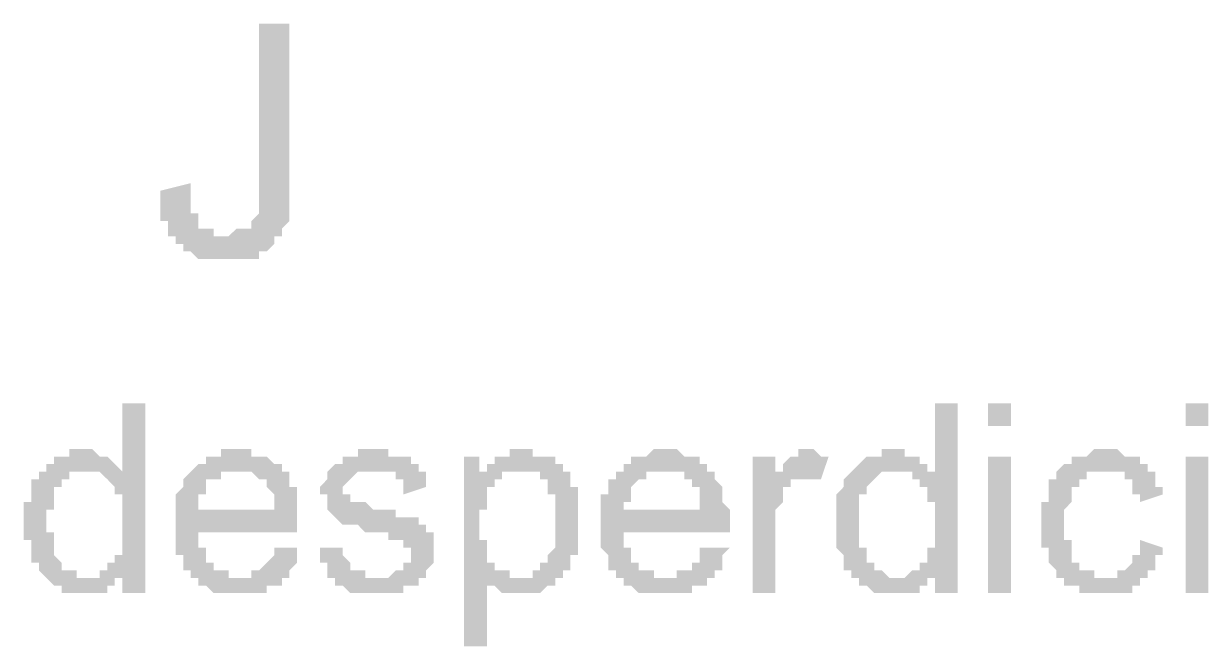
# Model space of a CAD drawing. Header units: inches. Extents: x 17 to 643, y -49 to 16.
# Drawn here: x 612.569 to 613.795, y -29.884 to -29.239 of the extents above; entities that cross this region are included whole.
import ezdxf

# ---------------------------------------------------------------- set-up
doc = ezdxf.new("R2010")
doc.units = ezdxf.units.IN
doc.header["$MEASUREMENT"] = 0
doc.layers.add('PDF_Rellenos sólidos', color=7, linetype='Continuous')

msp = doc.modelspace()

# ---------------------------------------------------------------- hatches: boundary and pattern name
at = {"layer": 'PDF_Rellenos sólidos', "transparency": 33554559}
for points in [[(612.71, -29.4123), (612.7414, -29.4044), (612.7414, -29.4123), (612.7414, -29.4201), (612.7414, -29.4201), (612.7414, -29.428), (612.7414, -29.428), (612.7414, -29.428), (612.7414, -29.4358), (612.7493, -29.4358), (612.7493, -29.4437), (612.7493, -29.4437), (612.7493, -29.4437), (612.7493, -29.4437), (612.7493, -29.4437), (612.7493, -29.4516), (612.7572, -29.4516), (612.7572, -29.4516), (612.7572, -29.4516), (612.765, -29.4516), (612.765, -29.4594), (612.7729, -29.4594), (612.7729, -29.4594), (612.7729, -29.4594), (612.7807, -29.4594), (612.7807, -29.4594), (612.7886, -29.4516), (612.7886, -29.4516), (612.7965, -29.4516), (612.7965, -29.4516), (612.7965, -29.4516), (612.8043, -29.4516), (612.8043, -29.4437), (612.8043, -29.4437), (612.8043, -29.4437), (612.8122, -29.4358), (612.8122, -29.4358), (612.8122, -29.4358), (612.8122, -29.428), (612.8122, -29.428), (612.8122, -29.428), (612.8122, -29.4201), (612.8122, -29.4201), (612.8122, -29.4123), (612.8122, -29.4123), (612.8122, -29.4044), (612.8122, -29.4044), (612.8122, -29.2393), (612.8436, -29.2393), (612.8436, -29.4044), (612.8436, -29.4044), (612.8436, -29.4123), (612.8436, -29.4123), (612.8436, -29.4201), (612.8436, -29.4201), (612.8436, -29.428), (612.8436, -29.428), (612.8436, -29.4358), (612.8436, -29.4358), (612.8436, -29.4358), (612.8436, -29.4437), (612.8436, -29.4437), (612.8358, -29.4516), (612.8358, -29.4516), (612.8358, -29.4516), (612.8358, -29.4516), (612.8358, -29.4594), (612.8358, -29.4594), (612.8279, -29.4594), (612.8279, -29.4673), (612.8279, -29.4673), (612.8279, -29.4673), (612.82, -29.4751), (612.82, -29.4751), (612.82, -29.4751), (612.8122, -29.4751), (612.8122, -29.4751), (612.8122, -29.483), (612.8043, -29.483), (612.8043, -29.483), (612.7965, -29.483), (612.7965, -29.483), (612.7965, -29.483), (612.7886, -29.483), (612.7886, -29.483), (612.7807, -29.483), (612.7807, -29.483), (612.7807, -29.483), (612.7729, -29.483), (612.7729, -29.483), (612.765, -29.483), (612.765, -29.483), (612.7572, -29.483), (612.7572, -29.483), (612.7493, -29.483), (612.7493, -29.483), (612.7493, -29.483), (612.7414, -29.4751), (612.7414, -29.4751), (612.7336, -29.4751), (612.7336, -29.4751), (612.7336, -29.4751), (612.7336, -29.4673), (612.7257, -29.4673), (612.7257, -29.4673), (612.7257, -29.4673), (612.7257, -29.4594), (612.7257, -29.4594), (612.7179, -29.4594), (612.7179, -29.4516), (612.7179, -29.4516), (612.7179, -29.4516), (612.7179, -29.4437), (612.7179, -29.4437), (612.71, -29.4437), (612.71, -29.4358), (612.71, -29.4358), (612.71, -29.428), (612.71, -29.428), (612.71, -29.4201), (612.71, -29.4201), (612.71, -29.4123), (612.71, -29.4123)], [(612.8751, -29.7817), (612.8986, -29.7817), (612.8986, -29.7817), (612.8986, -29.7895), (612.8986, -29.7895), (612.8986, -29.7895), (612.9065, -29.7974), (612.9065, -29.7974), (612.9065, -29.7974), (612.9065, -29.7974), (612.9065, -29.8053), (612.9065, -29.8053), (612.9144, -29.8053), (612.9144, -29.8053), (612.9144, -29.8053), (612.9144, -29.8053), (612.9222, -29.8053), (612.9222, -29.8131), (612.9222, -29.8131), (612.9301, -29.8131), (612.9301, -29.8131), (612.9379, -29.8131), (612.9379, -29.8131), (612.9379, -29.8131), (612.9379, -29.8131), (612.9458, -29.8131), (612.9458, -29.8131), (612.9537, -29.8053), (612.9537, -29.8053), (612.9537, -29.8053), (612.9537, -29.8053), (612.9615, -29.8053), (612.9615, -29.8053), (612.9615, -29.8053), (612.9615, -29.7974), (612.9615, -29.7974), (612.9694, -29.7974), (612.9694, -29.7895), (612.9694, -29.7895), (612.9694, -29.7895), (612.9694, -29.7817), (612.9694, -29.7817), (612.9694, -29.7817), (612.9615, -29.7817), (612.9615, -29.7738), (612.9615, -29.7738), (612.9615, -29.7738), (612.9615, -29.7738), (612.9537, -29.7738), (612.9537, -29.7738), (612.9537, -29.7738), (612.9458, -29.7738), (612.9458, -29.766), (612.9458, -29.766), (612.9379, -29.766), (612.9379, -29.766), (612.9301, -29.766), (612.9301, -29.766), (612.9222, -29.766), (612.9222, -29.766), (612.9222, -29.766), (612.9144, -29.7581), (612.9144, -29.7581), (612.9144, -29.7581), (612.9065, -29.7581), (612.9065, -29.7581), (612.9065, -29.7581), (612.9065, -29.7581), (612.8986, -29.7581), (612.8986, -29.7581), (612.8986, -29.7581), (612.8986, -29.7581), (612.8908, -29.7502), (612.8908, -29.7502), (612.8908, -29.7502), (612.8908, -29.7502), (612.8829, -29.7424), (612.8829, -29.7424), (612.8829, -29.7424), (612.8829, -29.7424), (612.8829, -29.7345), (612.8829, -29.7345), (612.8829, -29.7345), (612.8829, -29.7267), (612.8751, -29.7267), (612.8751, -29.7267), (612.8751, -29.7267), (612.8751, -29.7188), (612.8751, -29.7188), (612.8829, -29.7109), (612.8829, -29.7109), (612.8829, -29.7109), (612.8829, -29.7109), (612.8829, -29.7031), (612.8829, -29.7031), (612.8829, -29.7031), (612.8908, -29.6952), (612.8908, -29.6952), (612.8908, -29.6952), (612.8908, -29.6952), (612.8986, -29.6952), (612.8986, -29.6874), (612.8986, -29.6874), (612.8986, -29.6874), (612.9065, -29.6874), (612.9065, -29.6874), (612.9065, -29.6874), (612.9065, -29.6874), (612.9144, -29.6874), (612.9144, -29.6874), (612.9144, -29.6795), (612.9222, -29.6795), (612.9222, -29.6795), (612.9301, -29.6795), (612.9301, -29.6795), (612.9301, -29.6795), (612.9301, -29.6795), (612.9379, -29.6795), (612.9379, -29.6795), (612.9458, -29.6795), (612.9458, -29.6795), (612.9458, -29.6874), (612.9537, -29.6874), (612.9537, -29.6874), (612.9537, -29.6874), (612.9615, -29.6874), (612.9615, -29.6874), (612.9615, -29.6874), (612.9694, -29.6874), (612.9694, -29.6874), (612.9694, -29.6952), (612.9694, -29.6952), (612.9772, -29.6952), (612.9772, -29.6952), (612.9772, -29.6952), (612.9772, -29.7031), (612.9772, -29.7031), (612.9851, -29.7031), (612.9851, -29.7031), (612.9851, -29.7109), (612.9851, -29.7109), (612.9851, -29.7109), (612.9851, -29.7188), (612.9851, -29.7188), (612.9851, -29.7188), (612.9615, -29.7267), (612.9615, -29.7188), (612.9615, -29.7188), (612.9615, -29.7188), (612.9615, -29.7109), (612.9615, -29.7109), (612.9537, -29.7109), (612.9537, -29.7109), (612.9537, -29.7109), (612.9537, -29.7031), (612.9537, -29.7031), (612.9458, -29.7031), (612.9458, -29.7031), (612.9458, -29.7031), (612.9379, -29.7031), (612.9379, -29.7031), (612.9379, -29.7031), (612.9301, -29.7031), (612.9301, -29.7031), (612.9222, -29.7031), (612.9222, -29.7031), (612.9222, -29.7031), (612.9144, -29.7031), (612.9144, -29.7031), (612.9144, -29.7031), (612.9144, -29.7031), (612.9065, -29.7109), (612.9065, -29.7109), (612.9065, -29.7109), (612.9065, -29.7109), (612.9065, -29.7109), (612.8986, -29.7188), (612.8986, -29.7188), (612.8986, -29.7188), (612.8986, -29.7267), (612.9065, -29.7267), (612.9065, -29.7267), (612.9065, -29.7267), (612.9065, -29.7267), (612.9065, -29.7345), (612.9144, -29.7345), (612.9144, -29.7345), (612.9144, -29.7345), (612.9144, -29.7345), (612.9144, -29.7345), (612.9222, -29.7345), (612.9222, -29.7345), (612.9222, -29.7345), (612.9301, -29.7424), (612.9301, -29.7424), (612.9379, -29.7424), (612.9379, -29.7424), (612.9379, -29.7424), (612.9458, -29.7424), (612.9458, -29.7424), (612.9458, -29.7424), (612.9537, -29.7424), (612.9537, -29.7502), (612.9537, -29.7502), (612.9615, -29.7502), (612.9615, -29.7502), (612.9615, -29.7502), (612.9694, -29.7502), (612.9694, -29.7502), (612.9694, -29.7502), (612.9694, -29.7502), (612.9772, -29.7502), (612.9772, -29.7581), (612.9772, -29.7581), (612.9772, -29.7581), (612.9851, -29.7581), (612.9851, -29.7581), (612.9851, -29.766), (612.9851, -29.766), (612.9851, -29.766), (612.993, -29.766), (612.993, -29.7738), (612.993, -29.7738), (612.993, -29.7738), (612.993, -29.7817), (612.993, -29.7817), (612.993, -29.7817), (612.993, -29.7895), (612.993, -29.7895), (612.993, -29.7895), (612.993, -29.7974), (612.993, -29.7974), (612.993, -29.7974), (612.993, -29.7974), (612.9851, -29.8053), (612.9851, -29.8053), (612.9851, -29.8053), (612.9851, -29.8131), (612.9851, -29.8131), (612.9772, -29.8131), (612.9772, -29.8131), (612.9772, -29.821), (612.9772, -29.821), (612.9694, -29.821), (612.9694, -29.821), (612.9694, -29.821), (612.9615, -29.821), (612.9615, -29.8288), (612.9615, -29.8288), (612.9615, -29.8288), (612.9537, -29.8288), (612.9537, -29.8288), (612.9537, -29.8288), (612.9458, -29.8288), (612.9458, -29.8288), (612.9458, -29.8288), (612.9379, -29.8288), (612.9379, -29.8288), (612.9379, -29.8288), (612.9301, -29.8288), (612.9301, -29.8288), (612.9222, -29.8288), (612.9222, -29.8288), (612.9222, -29.8288), (612.9144, -29.8288), (612.9144, -29.8288), (612.9144, -29.8288), (612.9065, -29.8288), (612.9065, -29.8288), (612.9065, -29.8288), (612.8986, -29.821), (612.8986, -29.821), (612.8986, -29.821), (612.8986, -29.821), (612.8908, -29.821), (612.8908, -29.821), (612.8908, -29.821), (612.8908, -29.8131), (612.8908, -29.8131), (612.8829, -29.8131), (612.8829, -29.8131), (612.8829, -29.8053), (612.8829, -29.8053), (612.8829, -29.8053), (612.8829, -29.7974), (612.8751, -29.7974), (612.8751, -29.7974), (612.8751, -29.7895), (612.8751, -29.7895), (612.8751, -29.7895), (612.8751, -29.7817)], [(613.3231, -29.8288), (613.3231, -29.6874), (613.3467, -29.6874), (613.3467, -29.7031), (613.3467, -29.7031), (613.3545, -29.7031), (613.3545, -29.6952), (613.3545, -29.6952), (613.3545, -29.6952), (613.3545, -29.6952), (613.3624, -29.6874), (613.3624, -29.6874), (613.3624, -29.6874), (613.3624, -29.6874), (613.3624, -29.6874), (613.3703, -29.6874), (613.3703, -29.6795), (613.3703, -29.6795), (613.3781, -29.6795), (613.3781, -29.6795), (613.3781, -29.6795), (613.3781, -29.6795), (613.386, -29.6795), (613.386, -29.6795), (613.386, -29.6795), (613.3938, -29.6874), (613.3938, -29.6874), (613.3938, -29.6874), (613.4017, -29.6874), (613.4017, -29.6874), (613.4017, -29.6874), (613.3938, -29.7109), (613.3938, -29.7109), (613.386, -29.7109), (613.386, -29.7109), (613.386, -29.7109), (613.3781, -29.7109), (613.3781, -29.7109), (613.3781, -29.7031), (613.3781, -29.7109), (613.3703, -29.7109), (613.3703, -29.7109), (613.3703, -29.7109), (613.3624, -29.7109), (613.3624, -29.7109), (613.3624, -29.7109), (613.3624, -29.7188), (613.3545, -29.7188), (613.3545, -29.7188), (613.3545, -29.7188), (613.3545, -29.7267), (613.3545, -29.7267), (613.3545, -29.7267), (613.3545, -29.7345), (613.3545, -29.7345), (613.3545, -29.7345), (613.3467, -29.7424), (613.3467, -29.7424), (613.3467, -29.7424), (613.3467, -29.7502), (613.3467, -29.7502), (613.3467, -29.7502), (613.3467, -29.8288)], [(613.724, -29.7738), (613.7475, -29.7817), (613.7475, -29.7817), (613.7475, -29.7817), (613.7475, -29.7895), (613.7475, -29.7895), (613.7397, -29.7895), (613.7397, -29.7974), (613.7397, -29.7974), (613.7397, -29.7974), (613.7397, -29.8053), (613.7397, -29.8053), (613.7397, -29.8053), (613.7318, -29.8053), (613.7318, -29.8131), (613.7318, -29.8131), (613.7318, -29.8131), (613.724, -29.8131), (613.724, -29.8131), (613.724, -29.821), (613.724, -29.821), (613.724, -29.821), (613.7161, -29.821), (613.7161, -29.821), (613.7161, -29.8288), (613.7082, -29.8288), (613.7082, -29.8288), (613.7082, -29.8288), (613.7004, -29.8288), (613.7004, -29.8288), (613.7004, -29.8288), (613.6925, -29.8288), (613.6925, -29.8288), (613.6925, -29.8288), (613.6847, -29.8288), (613.6847, -29.8288), (613.6847, -29.8288), (613.6768, -29.8288), (613.6768, -29.8288), (613.6768, -29.8288), (613.6689, -29.8288), (613.6689, -29.8288), (613.6689, -29.8288), (613.6611, -29.8288), (613.6611, -29.8288), (613.6611, -29.821), (613.6532, -29.821), (613.6532, -29.821), (613.6532, -29.821), (613.6532, -29.821), (613.6454, -29.821), (613.6454, -29.8131), (613.6454, -29.8131), (613.6454, -29.8131), (613.6375, -29.8131), (613.6375, -29.8131), (613.6375, -29.8053), (613.6375, -29.8053), (613.6375, -29.8053), (613.6375, -29.8053), (613.6296, -29.7974), (613.6296, -29.7974), (613.6296, -29.7974), (613.6296, -29.7895), (613.6296, -29.7895), (613.6296, -29.7895), (613.6296, -29.7817), (613.6296, -29.7817), (613.6218, -29.7817), (613.6218, -29.7738), (613.6218, -29.7738), (613.6218, -29.7738), (613.6218, -29.766), (613.6218, -29.766), (613.6218, -29.766), (613.6218, -29.7581), (613.6218, -29.7581), (613.6218, -29.7502), (613.6218, -29.7502), (613.6218, -29.7502), (613.6218, -29.7424), (613.6218, -29.7424), (613.6218, -29.7424), (613.6218, -29.7345), (613.6218, -29.7345), (613.6296, -29.7345), (613.6296, -29.7267), (613.6296, -29.7267), (613.6296, -29.7267), (613.6296, -29.7188), (613.6296, -29.7188), (613.6296, -29.7188), (613.6296, -29.7188), (613.6296, -29.7109), (613.6296, -29.7109), (613.6375, -29.7109), (613.6375, -29.7031), (613.6375, -29.7031), (613.6375, -29.7031), (613.6375, -29.7031), (613.6454, -29.6952), (613.6454, -29.6952), (613.6454, -29.6952), (613.6454, -29.6952), (613.6532, -29.6952), (613.6532, -29.6874), (613.6532, -29.6874), (613.6532, -29.6874), (613.6611, -29.6874), (613.6611, -29.6874), (613.6611, -29.6874), (613.6689, -29.6874), (613.6689, -29.6874), (613.6689, -29.6874), (613.6768, -29.6795), (613.6768, -29.6795), (613.6768, -29.6795), (613.6847, -29.6795), (613.6847, -29.6795), (613.6847, -29.6795), (613.6925, -29.6795), (613.6925, -29.6795), (613.7004, -29.6795), (613.7004, -29.6795), (613.7004, -29.6795), (613.7082, -29.6874), (613.7082, -29.6874), (613.7082, -29.6874), (613.7161, -29.6874), (613.7161, -29.6874), (613.7161, -29.6874), (613.7161, -29.6874), (613.724, -29.6874), (613.724, -29.6952), (613.724, -29.6952), (613.724, -29.6952), (613.7318, -29.6952), (613.7318, -29.6952), (613.7318, -29.7031), (613.7318, -29.7031), (613.7397, -29.7031), (613.7397, -29.7109), (613.7397, -29.7109), (613.7397, -29.7109), (613.7397, -29.7109), (613.7397, -29.7188), (613.7397, -29.7188), (613.7475, -29.7188), (613.7475, -29.7267), (613.7475, -29.7267), (613.724, -29.7345), (613.724, -29.7267), (613.7161, -29.7267), (613.7161, -29.7188), (613.7161, -29.7188), (613.7161, -29.7188), (613.7161, -29.7188), (613.7161, -29.7109), (613.7082, -29.7109), (613.7082, -29.7109), (613.7082, -29.7109), (613.7082, -29.7109), (613.7082, -29.7031), (613.7004, -29.7031), (613.7004, -29.7031), (613.7004, -29.7031), (613.6925, -29.7031), (613.6925, -29.7031), (613.6925, -29.7031), (613.6925, -29.7031), (613.6847, -29.7031), (613.6847, -29.7031), (613.6768, -29.7031), (613.6768, -29.7031), (613.6768, -29.7031), (613.6768, -29.7031), (613.6689, -29.7031), (613.6689, -29.7109), (613.6689, -29.7109), (613.6611, -29.7109), (613.6611, -29.7109), (613.6611, -29.7109), (613.6611, -29.7109), (613.6611, -29.7188), (613.6532, -29.7188), (613.6532, -29.7188), (613.6532, -29.7188), (613.6532, -29.7267), (613.6532, -29.7267), (613.6532, -29.7267), (613.6532, -29.7345), (613.6532, -29.7345), (613.6532, -29.7345), (613.6454, -29.7424), (613.6454, -29.7424), (613.6454, -29.7424), (613.6454, -29.7502), (613.6454, -29.7502), (613.6454, -29.7581), (613.6454, -29.7581), (613.6454, -29.7581), (613.6454, -29.766), (613.6454, -29.766), (613.6454, -29.766), (613.6454, -29.7738), (613.6532, -29.7738), (613.6532, -29.7817), (613.6532, -29.7817), (613.6532, -29.7817), (613.6532, -29.7817), (613.6532, -29.7895), (613.6532, -29.7895), (613.6532, -29.7895), (613.6532, -29.7974), (613.6611, -29.7974), (613.6611, -29.7974), (613.6611, -29.7974), (613.6611, -29.7974), (613.6611, -29.8053), (613.6611, -29.8053), (613.6689, -29.8053), (613.6689, -29.8053), (613.6689, -29.8053), (613.6768, -29.8053), (613.6768, -29.8131), (613.6768, -29.8131), (613.6847, -29.8131), (613.6847, -29.8131), (613.6847, -29.8131), (613.6847, -29.8131), (613.6925, -29.8131), (613.6925, -29.8131), (613.6925, -29.8131), (613.7004, -29.8131), (613.7004, -29.8053), (613.7004, -29.8053), (613.7082, -29.8053), (613.7082, -29.8053), (613.7082, -29.8053), (613.7082, -29.8053), (613.7161, -29.7974), (613.7161, -29.7974), (613.7161, -29.7974), (613.7161, -29.7974), (613.7161, -29.7895), (613.7161, -29.7895), (613.724, -29.7895), (613.724, -29.7817), (613.724, -29.7817), (613.724, -29.7817), (613.724, -29.7738), (613.724, -29.7738)]]:
    msp.add_hatch(color=256, dxfattribs=at).paths.add_polyline_path(points)
h = msp.add_hatch(color=256, dxfattribs=at)
h.paths.add_polyline_path([(612.6707, -29.8288), (612.6707, -29.8131), (612.6707, -29.8131), (612.6707, -29.8131), (612.6628, -29.8131), (612.6628, -29.821), (612.6628, -29.821), (612.6628, -29.821), (612.6628, -29.821), (612.655, -29.821), (612.655, -29.8288), (612.655, -29.8288), (612.6471, -29.8288), (612.6471, -29.8288), (612.6471, -29.8288), (612.6393, -29.8288), (612.6393, -29.8288), (612.6393, -29.8288), (612.6314, -29.8288), (612.6314, -29.8288), (612.6314, -29.8288), (612.6235, -29.8288), (612.6235, -29.8288), (612.6235, -29.8288), (612.6157, -29.8288), (612.6157, -29.8288), (612.6157, -29.8288), (612.6078, -29.8288), (612.6078, -29.8288), (612.6078, -29.821), (612.6, -29.821), (612.6, -29.821), (612.6, -29.821), (612.6, -29.821), (612.6, -29.821), (612.5921, -29.8131), (612.5921, -29.8131), (612.5921, -29.8131), (612.5921, -29.8131), (612.5842, -29.8053), (612.5842, -29.8053), (612.5842, -29.8053), (612.5842, -29.8053), (612.5842, -29.7974), (612.5764, -29.7974), (612.5764, -29.7974), (612.5764, -29.7895), (612.5764, -29.7895), (612.5764, -29.7895), (612.5764, -29.7817), (612.5764, -29.7817), (612.5764, -29.7817), (612.5764, -29.7738), (612.5685, -29.7738), (612.5685, -29.7738), (612.5685, -29.766), (612.5685, -29.766), (612.5685, -29.766), (612.5685, -29.7581), (612.5685, -29.7581), (612.5685, -29.7581), (612.5685, -29.7502), (612.5685, -29.7502), (612.5685, -29.7502), (612.5685, -29.7424), (612.5685, -29.7424), (612.5685, -29.7424), (612.5685, -29.7345), (612.5764, -29.7345), (612.5764, -29.7345), (612.5764, -29.7267), (612.5764, -29.7267), (612.5764, -29.7267), (612.5764, -29.7188), (612.5764, -29.7188), (612.5764, -29.7188), (612.5764, -29.7188), (612.5764, -29.7109), (612.5842, -29.7109), (612.5842, -29.7109), (612.5842, -29.7031), (612.5842, -29.7031), (612.5842, -29.7031), (612.5921, -29.7031), (612.5921, -29.6952), (612.5921, -29.6952), (612.5921, -29.6952), (612.6, -29.6952), (612.6, -29.6952), (612.6, -29.6874), (612.6, -29.6874), (612.6078, -29.6874), (612.6078, -29.6874), (612.6078, -29.6874), (612.6157, -29.6874), (612.6157, -29.6874), (612.6157, -29.6795), (612.6235, -29.6795), (612.6235, -29.6795), (612.6235, -29.6795), (612.6314, -29.6795), (612.6314, -29.6795), (612.6314, -29.6795), (612.6393, -29.6795), (612.6393, -29.6795), (612.6393, -29.6795), (612.6471, -29.6874), (612.6471, -29.6874), (612.6471, -29.6874), (612.655, -29.6874), (612.655, -29.6874), (612.655, -29.6874), (612.655, -29.6874), (612.6628, -29.6952), (612.6628, -29.6952), (612.6628, -29.6952), (612.6628, -29.6952), (612.6707, -29.7031), (612.6707, -29.7031), (612.6707, -29.6323), (612.6943, -29.6323), (612.6943, -29.8288)], flags=0)
h.paths.add_polyline_path([(612.5921, -29.7581), (612.5921, -29.7581), (612.5921, -29.766), (612.5921, -29.766), (612.6, -29.766), (612.6, -29.7738), (612.6, -29.7738), (612.6, -29.7738), (612.6, -29.7817), (612.6, -29.7817), (612.6, -29.7817), (612.6, -29.7895), (612.6, -29.7895), (612.6, -29.7895), (612.6078, -29.7974), (612.6078, -29.7974), (612.6078, -29.7974), (612.6078, -29.7974), (612.6078, -29.7974), (612.6078, -29.8053), (612.6157, -29.8053), (612.6157, -29.8053), (612.6157, -29.8053), (612.6235, -29.8053), (612.6235, -29.8053), (612.6235, -29.8131), (612.6235, -29.8131), (612.6314, -29.8131), (612.6314, -29.8131), (612.6314, -29.8131), (612.6393, -29.8131), (612.6393, -29.8131), (612.6393, -29.8131), (612.6471, -29.8131), (612.6471, -29.8053), (612.6471, -29.8053), (612.655, -29.8053), (612.655, -29.8053), (612.655, -29.8053), (612.655, -29.7974), (612.6628, -29.7974), (612.6628, -29.7974), (612.6628, -29.7974), (612.6628, -29.7974), (612.6628, -29.7895), (612.6628, -29.7895), (612.6707, -29.7895), (612.6707, -29.7895), (612.6707, -29.7817), (612.6707, -29.7817), (612.6707, -29.7817), (612.6707, -29.7738), (612.6707, -29.7738), (612.6707, -29.766), (612.6707, -29.766), (612.6707, -29.766), (612.6707, -29.7581), (612.6707, -29.7581), (612.6707, -29.7581), (612.6707, -29.7502), (612.6707, -29.7502), (612.6707, -29.7424), (612.6707, -29.7424), (612.6707, -29.7424), (612.6707, -29.7345), (612.6707, -29.7345), (612.6707, -29.7345), (612.6707, -29.7267), (612.6707, -29.7267), (612.6628, -29.7267), (612.6628, -29.7188), (612.6628, -29.7188), (612.6628, -29.7188), (612.6628, -29.7188), (612.6628, -29.7188), (612.655, -29.7109), (612.655, -29.7109), (612.655, -29.7109), (612.655, -29.7109), (612.6471, -29.7031), (612.6471, -29.7031), (612.6471, -29.7031), (612.6471, -29.7031), (612.6393, -29.7031), (612.6393, -29.7031), (612.6393, -29.7031), (612.6314, -29.7031), (612.6314, -29.7031), (612.6314, -29.7031), (612.6235, -29.7031), (612.6235, -29.7031), (612.6235, -29.7031), (612.6157, -29.7031), (612.6157, -29.7031), (612.6157, -29.7109), (612.6078, -29.7109), (612.6078, -29.7109), (612.6078, -29.7109), (612.6078, -29.7188), (612.6078, -29.7188), (612.6, -29.7188), (612.6, -29.7188), (612.6, -29.7188), (612.6, -29.7267), (612.6, -29.7267), (612.6, -29.7267), (612.6, -29.7345), (612.6, -29.7345), (612.6, -29.7345), (612.6, -29.7424), (612.6, -29.7424), (612.5921, -29.7424), (612.5921, -29.7502), (612.5921, -29.7502), (612.5921, -29.7581), (612.5921, -29.7581)], flags=0)
h = msp.add_hatch(color=256, dxfattribs=at)
h.paths.add_polyline_path([(613.5117, -29.8288), (613.5117, -29.8131), (613.5117, -29.8131), (613.5039, -29.8131), (613.5039, -29.8131), (613.5039, -29.821), (613.5039, -29.821), (613.496, -29.821), (613.496, -29.821), (613.496, -29.821), (613.496, -29.8288), (613.4882, -29.8288), (613.4882, -29.8288), (613.4882, -29.8288), (613.4803, -29.8288), (613.4803, -29.8288), (613.4803, -29.8288), (613.4724, -29.8288), (613.4724, -29.8288), (613.4724, -29.8288), (613.4646, -29.8288), (613.4646, -29.8288), (613.4646, -29.8288), (613.4567, -29.8288), (613.4567, -29.8288), (613.4567, -29.8288), (613.4489, -29.8288), (613.4489, -29.8288), (613.4489, -29.8288), (613.441, -29.821), (613.441, -29.821), (613.441, -29.821), (613.441, -29.821), (613.4331, -29.821), (613.4331, -29.821), (613.4331, -29.8131), (613.4331, -29.8131), (613.4253, -29.8131), (613.4253, -29.8131), (613.4253, -29.8053), (613.4253, -29.8053), (613.4253, -29.8053), (613.4174, -29.8053), (613.4174, -29.7974), (613.4174, -29.7974), (613.4174, -29.7974), (613.4174, -29.7895), (613.4174, -29.7895), (613.4174, -29.7895), (613.4096, -29.7817), (613.4096, -29.7817), (613.4096, -29.7817), (613.4096, -29.7738), (613.4096, -29.7738), (613.4096, -29.7738), (613.4096, -29.766), (613.4096, -29.766), (613.4096, -29.766), (613.4096, -29.7581), (613.4096, -29.7581), (613.4096, -29.7581), (613.4096, -29.7502), (613.4096, -29.7502), (613.4096, -29.7502), (613.4096, -29.7424), (613.4096, -29.7424), (613.4096, -29.7424), (613.4096, -29.7345), (613.4096, -29.7345), (613.4096, -29.7345), (613.4096, -29.7267), (613.4096, -29.7267), (613.4096, -29.7267), (613.4174, -29.7188), (613.4174, -29.7188), (613.4174, -29.7188), (613.4174, -29.7188), (613.4174, -29.7109), (613.4174, -29.7109), (613.4174, -29.7109), (613.4253, -29.7031), (613.4253, -29.7031), (613.4253, -29.7031), (613.4253, -29.7031), (613.4331, -29.6952), (613.4331, -29.6952), (613.4331, -29.6952), (613.4331, -29.6952), (613.4331, -29.6952), (613.441, -29.6874), (613.441, -29.6874), (613.441, -29.6874), (613.4489, -29.6874), (613.4489, -29.6874), (613.4489, -29.6874), (613.4567, -29.6874), (613.4567, -29.6795), (613.4567, -29.6795), (613.4646, -29.6795), (613.4646, -29.6795), (613.4646, -29.6795), (613.4724, -29.6795), (613.4724, -29.6795), (613.4724, -29.6795), (613.4803, -29.6795), (613.4803, -29.6795), (613.4803, -29.6874), (613.4882, -29.6874), (613.4882, -29.6874), (613.4882, -29.6874), (613.4882, -29.6874), (613.496, -29.6874), (613.496, -29.6874), (613.496, -29.6952), (613.5039, -29.6952), (613.5039, -29.6952), (613.5039, -29.6952), (613.5039, -29.7031), (613.5117, -29.7031), (613.5117, -29.6323), (613.5353, -29.6323), (613.5353, -29.8288)], flags=0)
h.paths.add_polyline_path([(613.4331, -29.7581), (613.4331, -29.7581), (613.4331, -29.766), (613.4331, -29.766), (613.4331, -29.766), (613.4331, -29.7738), (613.4331, -29.7738), (613.4331, -29.7738), (613.4331, -29.7817), (613.4331, -29.7817), (613.441, -29.7817), (613.441, -29.7895), (613.441, -29.7895), (613.441, -29.7895), (613.441, -29.7974), (613.441, -29.7974), (613.441, -29.7974), (613.441, -29.7974), (613.4489, -29.7974), (613.4489, -29.8053), (613.4489, -29.8053), (613.4567, -29.8053), (613.4567, -29.8053), (613.4567, -29.8053), (613.4567, -29.8053), (613.4646, -29.8131), (613.4646, -29.8131), (613.4646, -29.8131), (613.4724, -29.8131), (613.4724, -29.8131), (613.4724, -29.8131), (613.4803, -29.8131), (613.4803, -29.8131), (613.4803, -29.8131), (613.4882, -29.8053), (613.4882, -29.8053), (613.4882, -29.8053), (613.4882, -29.8053), (613.496, -29.8053), (613.496, -29.7974), (613.496, -29.7974), (613.496, -29.7974), (613.5039, -29.7974), (613.5039, -29.7974), (613.5039, -29.7895), (613.5039, -29.7895), (613.5039, -29.7895), (613.5039, -29.7895), (613.5039, -29.7817), (613.5039, -29.7817), (613.5117, -29.7817), (613.5117, -29.7738), (613.5117, -29.7738), (613.5117, -29.766), (613.5117, -29.766), (613.5117, -29.766), (613.5117, -29.7581), (613.5117, -29.7581), (613.5117, -29.7581), (613.5117, -29.7502), (613.5117, -29.7502), (613.5117, -29.7424), (613.5117, -29.7424), (613.5117, -29.7424), (613.5117, -29.7345), (613.5039, -29.7345), (613.5039, -29.7345), (613.5039, -29.7267), (613.5039, -29.7267), (613.5039, -29.7267), (613.5039, -29.7188), (613.5039, -29.7188), (613.5039, -29.7188), (613.496, -29.7188), (613.496, -29.7188), (613.496, -29.7109), (613.496, -29.7109), (613.496, -29.7109), (613.4882, -29.7109), (613.4882, -29.7031), (613.4882, -29.7031), (613.4803, -29.7031), (613.4803, -29.7031), (613.4803, -29.7031), (613.4724, -29.7031), (613.4724, -29.7031), (613.4724, -29.7031), (613.4646, -29.7031), (613.4646, -29.7031), (613.4646, -29.7031), (613.4567, -29.7031), (613.4567, -29.7031), (613.4567, -29.7031), (613.4567, -29.7031), (613.4489, -29.7109), (613.4489, -29.7109), (613.4489, -29.7109), (613.4489, -29.7109), (613.441, -29.7188), (613.441, -29.7188), (613.441, -29.7188), (613.441, -29.7188), (613.441, -29.7188), (613.441, -29.7267), (613.441, -29.7267), (613.4331, -29.7267), (613.4331, -29.7345), (613.4331, -29.7345), (613.4331, -29.7345), (613.4331, -29.7424), (613.4331, -29.7424), (613.4331, -29.7424), (613.4331, -29.7502), (613.4331, -29.7502), (613.4331, -29.7581), (613.4331, -29.7581)], flags=0)
h = msp.add_hatch(color=256, dxfattribs=at)
h.paths.add_polyline_path([(612.8279, -29.7817), (612.8515, -29.7817), (612.8515, -29.7895), (612.8515, -29.7895), (612.8515, -29.7895), (612.8515, -29.7974), (612.8515, -29.7974), (612.8515, -29.7974), (612.8436, -29.8053), (612.8436, -29.8053), (612.8436, -29.8053), (612.8436, -29.8131), (612.8436, -29.8131), (612.8358, -29.8131), (612.8358, -29.8131), (612.8358, -29.8131), (612.8358, -29.821), (612.8358, -29.821), (612.8279, -29.821), (612.8279, -29.821), (612.8279, -29.821), (612.82, -29.821), (612.82, -29.821), (612.82, -29.8288), (612.82, -29.8288), (612.8122, -29.8288), (612.8122, -29.8288), (612.8122, -29.8288), (612.8043, -29.8288), (612.8043, -29.8288), (612.7965, -29.8288), (612.7965, -29.8288), (612.7965, -29.8288), (612.7886, -29.8288), (612.7886, -29.8288), (612.7886, -29.8288), (612.7807, -29.8288), (612.7807, -29.8288), (612.7807, -29.8288), (612.7729, -29.8288), (612.7729, -29.8288), (612.7729, -29.8288), (612.765, -29.8288), (612.765, -29.8288), (612.765, -29.8288), (612.7572, -29.821), (612.7572, -29.821), (612.7572, -29.821), (612.7493, -29.821), (612.7493, -29.821), (612.7493, -29.821), (612.7493, -29.8131), (612.7414, -29.8131), (612.7414, -29.8131), (612.7414, -29.8131), (612.7414, -29.8131), (612.7414, -29.8053), (612.7336, -29.8053), (612.7336, -29.8053), (612.7336, -29.8053), (612.7336, -29.7974), (612.7336, -29.7974), (612.7336, -29.7974), (612.7336, -29.7895), (612.7257, -29.7895), (612.7257, -29.7895), (612.7257, -29.7817), (612.7257, -29.7817), (612.7257, -29.7817), (612.7257, -29.7738), (612.7257, -29.7738), (612.7257, -29.7738), (612.7257, -29.766), (612.7257, -29.766), (612.7257, -29.766), (612.7257, -29.7581), (612.7257, -29.7581), (612.7257, -29.7581), (612.7257, -29.7502), (612.7257, -29.7502), (612.7257, -29.7424), (612.7257, -29.7424), (612.7257, -29.7424), (612.7257, -29.7345), (612.7257, -29.7345), (612.7257, -29.7345), (612.7257, -29.7267), (612.7257, -29.7267), (612.7257, -29.7267), (612.7336, -29.7188), (612.7336, -29.7188), (612.7336, -29.7188), (612.7336, -29.7109), (612.7336, -29.7109), (612.7336, -29.7109), (612.7336, -29.7109), (612.7414, -29.7031), (612.7414, -29.7031), (612.7414, -29.7031), (612.7414, -29.7031), (612.7414, -29.7031), (612.7493, -29.6952), (612.7493, -29.6952), (612.7493, -29.6952), (612.7493, -29.6952), (612.7572, -29.6952), (612.7572, -29.6874), (612.7572, -29.6874), (612.765, -29.6874), (612.765, -29.6874), (612.765, -29.6874), (612.765, -29.6874), (612.7729, -29.6874), (612.7729, -29.6874), (612.7729, -29.6795), (612.7807, -29.6795), (612.7807, -29.6795), (612.7807, -29.6795), (612.7886, -29.6795), (612.7886, -29.6795), (612.7965, -29.6795), (612.7965, -29.6795), (612.7965, -29.6795), (612.8043, -29.6795), (612.8043, -29.6795), (612.8043, -29.6874), (612.8122, -29.6874), (612.8122, -29.6874), (612.8122, -29.6874), (612.82, -29.6874), (612.82, -29.6874), (612.82, -29.6874), (612.82, -29.6874), (612.8279, -29.6952), (612.8279, -29.6952), (612.8279, -29.6952), (612.8358, -29.6952), (612.8358, -29.6952), (612.8358, -29.7031), (612.8358, -29.7031), (612.8358, -29.7031), (612.8436, -29.7031), (612.8436, -29.7109), (612.8436, -29.7109), (612.8436, -29.7109), (612.8436, -29.7109), (612.8436, -29.7188), (612.8436, -29.7188), (612.8515, -29.7188), (612.8515, -29.7188), (612.8515, -29.7267), (612.8515, -29.7267), (612.8515, -29.7267), (612.8515, -29.7345), (612.8515, -29.7345), (612.8515, -29.7345), (612.8515, -29.7424), (612.8515, -29.7424), (612.8515, -29.7502), (612.8515, -29.7502), (612.8515, -29.7502), (612.8515, -29.7581), (612.8515, -29.7581), (612.8515, -29.7581), (612.8515, -29.766), (612.7493, -29.766), (612.7493, -29.766), (612.7493, -29.766), (612.7493, -29.7738), (612.7493, -29.7738), (612.7493, -29.7738), (612.7493, -29.7817), (612.7493, -29.7817), (612.7572, -29.7817), (612.7572, -29.7895), (612.7572, -29.7895), (612.7572, -29.7895), (612.7572, -29.7974), (612.7572, -29.7974), (612.765, -29.7974), (612.765, -29.7974), (612.765, -29.7974), (612.765, -29.8053), (612.765, -29.8053), (612.7729, -29.8053), (612.7729, -29.8053), (612.7729, -29.8053), (612.7807, -29.8053), (612.7807, -29.8131), (612.7807, -29.8131), (612.7886, -29.8131), (612.7886, -29.8131), (612.7886, -29.8131), (612.7886, -29.8131), (612.7965, -29.8131), (612.7965, -29.8131), (612.7965, -29.8131), (612.8043, -29.8131), (612.8043, -29.8053), (612.8043, -29.8053), (612.8122, -29.8053), (612.8122, -29.8053), (612.8122, -29.8053), (612.8122, -29.8053), (612.82, -29.7974), (612.82, -29.7974), (612.82, -29.7974), (612.82, -29.7974), (612.8279, -29.7895), (612.8279, -29.7895), (612.8279, -29.7895), (612.8279, -29.7817), (612.8279, -29.7817)], flags=0)
h.paths.add_polyline_path([(612.7493, -29.7424), (612.8279, -29.7424), (612.8279, -29.7424), (612.8279, -29.7345), (612.8279, -29.7345), (612.8279, -29.7267), (612.8279, -29.7267), (612.8279, -29.7267), (612.8279, -29.7267), (612.82, -29.7188), (612.82, -29.7188), (612.82, -29.7188), (612.82, -29.7188), (612.82, -29.7109), (612.82, -29.7109), (612.8122, -29.7109), (612.8122, -29.7109), (612.8122, -29.7109), (612.8043, -29.7031), (612.8043, -29.7031), (612.8043, -29.7031), (612.8043, -29.7031), (612.7965, -29.7031), (612.7965, -29.7031), (612.7965, -29.7031), (612.7886, -29.7031), (612.7886, -29.7031), (612.7886, -29.7031), (612.7807, -29.7031), (612.7807, -29.7031), (612.7807, -29.7031), (612.7729, -29.7031), (612.7729, -29.7031), (612.7729, -29.7109), (612.765, -29.7109), (612.765, -29.7109), (612.765, -29.7109), (612.765, -29.7109), (612.7572, -29.7109), (612.7572, -29.7188), (612.7572, -29.7188), (612.7572, -29.7188), (612.7572, -29.7267), (612.7572, -29.7267), (612.7493, -29.7267), (612.7493, -29.7345), (612.7493, -29.7345), (612.7493, -29.7345), (612.7493, -29.7424), (612.7493, -29.7424), (612.7493, -29.7424)], flags=0)
h = msp.add_hatch(color=256, dxfattribs=at)
h.paths.add_polyline_path([(613.0244, -29.8839), (613.0244, -29.6874), (613.0401, -29.6874), (613.0401, -29.7031), (613.048, -29.7031), (613.048, -29.6952), (613.048, -29.6952), (613.048, -29.6952), (613.0559, -29.6952), (613.0559, -29.6952), (613.0559, -29.6874), (613.0559, -29.6874), (613.0637, -29.6874), (613.0637, -29.6874), (613.0637, -29.6874), (613.0716, -29.6874), (613.0716, -29.6874), (613.0716, -29.6795), (613.0794, -29.6795), (613.0794, -29.6795), (613.0794, -29.6795), (613.0873, -29.6795), (613.0873, -29.6795), (613.0873, -29.6795), (613.0952, -29.6795), (613.0952, -29.6795), (613.0952, -29.6874), (613.103, -29.6874), (613.103, -29.6874), (613.103, -29.6874), (613.1109, -29.6874), (613.1109, -29.6874), (613.1109, -29.6874), (613.1187, -29.6874), (613.1187, -29.6952), (613.1187, -29.6952), (613.1187, -29.6952), (613.1266, -29.6952), (613.1266, -29.6952), (613.1266, -29.7031), (613.1266, -29.7031), (613.1266, -29.7031), (613.1345, -29.7031), (613.1345, -29.7109), (613.1345, -29.7109), (613.1345, -29.7109), (613.1345, -29.7188), (613.1345, -29.7188), (613.1423, -29.7188), (613.1423, -29.7267), (613.1423, -29.7267), (613.1423, -29.7267), (613.1423, -29.7267), (613.1423, -29.7345), (613.1423, -29.7345), (613.1423, -29.7345), (613.1423, -29.7424), (613.1423, -29.7424), (613.1423, -29.7502), (613.1423, -29.7502), (613.1423, -29.7502), (613.1423, -29.7581), (613.1423, -29.7581), (613.1423, -29.7581), (613.1423, -29.7581), (613.1423, -29.766), (613.1423, -29.766), (613.1423, -29.766), (613.1423, -29.7738), (613.1423, -29.7738), (613.1423, -29.7738), (613.1423, -29.7817), (613.1423, -29.7817), (613.1423, -29.7817), (613.1423, -29.7895), (613.1423, -29.7895), (613.1345, -29.7895), (613.1345, -29.7974), (613.1345, -29.7974), (613.1345, -29.7974), (613.1345, -29.8053), (613.1345, -29.8053), (613.1266, -29.8053), (613.1266, -29.8053), (613.1266, -29.8131), (613.1266, -29.8131), (613.1266, -29.8131), (613.1187, -29.8131), (613.1187, -29.821), (613.1187, -29.821), (613.1109, -29.821), (613.1109, -29.821), (613.1109, -29.821), (613.1109, -29.821), (613.103, -29.8288), (613.103, -29.8288), (613.103, -29.8288), (613.0952, -29.8288), (613.0952, -29.8288), (613.0952, -29.8288), (613.0873, -29.8288), (613.0873, -29.8288), (613.0873, -29.8288), (613.0794, -29.8288), (613.0794, -29.8288), (613.0794, -29.8288), (613.0794, -29.8288), (613.0716, -29.8288), (613.0716, -29.8288), (613.0716, -29.8288), (613.0637, -29.8288), (613.0637, -29.8288), (613.0637, -29.8288), (613.0637, -29.8288), (613.0559, -29.821), (613.0559, -29.821), (613.0559, -29.821), (613.048, -29.821), (613.048, -29.821), (613.048, -29.8131), (613.048, -29.8131), (613.048, -29.8131), (613.048, -29.8839)], flags=0)
h.paths.add_polyline_path([(613.0401, -29.7581), (613.0401, -29.7581), (613.0401, -29.766), (613.0401, -29.766), (613.0401, -29.7738), (613.048, -29.7738), (613.048, -29.7738), (613.048, -29.7817), (613.048, -29.7817), (613.048, -29.7817), (613.048, -29.7895), (613.048, -29.7895), (613.048, -29.7895), (613.048, -29.7895), (613.048, -29.7974), (613.0559, -29.7974), (613.0559, -29.7974), (613.0559, -29.7974), (613.0559, -29.8053), (613.0637, -29.8053), (613.0637, -29.8053), (613.0637, -29.8053), (613.0637, -29.8053), (613.0716, -29.8053), (613.0716, -29.8131), (613.0716, -29.8131), (613.0794, -29.8131), (613.0794, -29.8131), (613.0794, -29.8131), (613.0873, -29.8131), (613.0873, -29.8131), (613.0873, -29.8131), (613.0952, -29.8131), (613.0952, -29.8053), (613.0952, -29.8053), (613.0952, -29.8053), (613.103, -29.8053), (613.103, -29.8053), (613.103, -29.7974), (613.103, -29.7974), (613.1109, -29.7974), (613.1109, -29.7974), (613.1109, -29.7974), (613.1109, -29.7895), (613.1109, -29.7895), (613.1109, -29.7895), (613.1187, -29.7817), (613.1187, -29.7817), (613.1187, -29.7817), (613.1187, -29.7817), (613.1187, -29.7738), (613.1187, -29.7738), (613.1187, -29.766), (613.1187, -29.766), (613.1187, -29.766), (613.1187, -29.7581), (613.1187, -29.7581), (613.1187, -29.7581), (613.1187, -29.7502), (613.1187, -29.7502), (613.1187, -29.7424), (613.1187, -29.7424), (613.1187, -29.7424), (613.1187, -29.7345), (613.1187, -29.7345), (613.1187, -29.7345), (613.1187, -29.7267), (613.1187, -29.7267), (613.1109, -29.7267), (613.1109, -29.7188), (613.1109, -29.7188), (613.1109, -29.7188), (613.1109, -29.7188), (613.1109, -29.7109), (613.103, -29.7109), (613.103, -29.7109), (613.103, -29.7109), (613.103, -29.7031), (613.0952, -29.7031), (613.0952, -29.7031), (613.0952, -29.7031), (613.0952, -29.7031), (613.0873, -29.7031), (613.0873, -29.7031), (613.0873, -29.7031), (613.0794, -29.7031), (613.0794, -29.7031), (613.0794, -29.7031), (613.0716, -29.7031), (613.0716, -29.7031), (613.0716, -29.7031), (613.0637, -29.7031), (613.0637, -29.7031), (613.0637, -29.7109), (613.0637, -29.7109), (613.0559, -29.7109), (613.0559, -29.7109), (613.0559, -29.7188), (613.0559, -29.7188), (613.0559, -29.7188), (613.048, -29.7188), (613.048, -29.7267), (613.048, -29.7267), (613.048, -29.7267), (613.048, -29.7267), (613.048, -29.7345), (613.048, -29.7345), (613.048, -29.7345), (613.048, -29.7424), (613.0401, -29.7424), (613.0401, -29.7424), (613.0401, -29.7502), (613.0401, -29.7502), (613.0401, -29.7581), (613.0401, -29.7581)], flags=0)
h = msp.add_hatch(color=256, dxfattribs=at)
h.paths.add_polyline_path([(613.2681, -29.7817), (613.2995, -29.7817), (613.2917, -29.7895), (613.2917, -29.7895), (613.2917, -29.7895), (613.2917, -29.7974), (613.2917, -29.7974), (613.2917, -29.7974), (613.2917, -29.8053), (613.2838, -29.8053), (613.2838, -29.8053), (613.2838, -29.8131), (613.2838, -29.8131), (613.2838, -29.8131), (613.2759, -29.8131), (613.2759, -29.8131), (613.2759, -29.821), (613.2759, -29.821), (613.2681, -29.821), (613.2681, -29.821), (613.2681, -29.821), (613.2681, -29.821), (613.2602, -29.821), (613.2602, -29.8288), (613.2602, -29.8288), (613.2524, -29.8288), (613.2524, -29.8288), (613.2524, -29.8288), (613.2445, -29.8288), (613.2445, -29.8288), (613.2445, -29.8288), (613.2366, -29.8288), (613.2366, -29.8288), (613.2366, -29.8288), (613.2288, -29.8288), (613.2288, -29.8288), (613.2209, -29.8288), (613.2209, -29.8288), (613.2209, -29.8288), (613.2131, -29.8288), (613.2131, -29.8288), (613.2131, -29.8288), (613.2052, -29.8288), (613.2052, -29.8288), (613.2052, -29.8288), (613.1973, -29.821), (613.1973, -29.821), (613.1973, -29.821), (613.1973, -29.821), (613.1895, -29.821), (613.1895, -29.821), (613.1895, -29.8131), (613.1895, -29.8131), (613.1816, -29.8131), (613.1816, -29.8131), (613.1816, -29.8131), (613.1816, -29.8053), (613.1816, -29.8053), (613.1816, -29.8053), (613.1738, -29.8053), (613.1738, -29.7974), (613.1738, -29.7974), (613.1738, -29.7974), (613.1738, -29.7895), (613.1738, -29.7895), (613.1738, -29.7895), (613.1659, -29.7817), (613.1659, -29.7817), (613.1659, -29.7817), (613.1659, -29.7738), (613.1659, -29.7738), (613.1659, -29.7738), (613.1659, -29.766), (613.1659, -29.766), (613.1659, -29.766), (613.1659, -29.7581), (613.1659, -29.7581), (613.1659, -29.7581), (613.1659, -29.7502), (613.1659, -29.7502), (613.1659, -29.7424), (613.1659, -29.7424), (613.1659, -29.7424), (613.1659, -29.7345), (613.1659, -29.7345), (613.1659, -29.7345), (613.1659, -29.7267), (613.1738, -29.7267), (613.1738, -29.7267), (613.1738, -29.7188), (613.1738, -29.7188), (613.1738, -29.7188), (613.1738, -29.7109), (613.1738, -29.7109), (613.1738, -29.7109), (613.1816, -29.7109), (613.1816, -29.7031), (613.1816, -29.7031), (613.1816, -29.7031), (613.1816, -29.7031), (613.1895, -29.7031), (613.1895, -29.6952), (613.1895, -29.6952), (613.1895, -29.6952), (613.1973, -29.6952), (613.1973, -29.6952), (613.1973, -29.6874), (613.1973, -29.6874), (613.2052, -29.6874), (613.2052, -29.6874), (613.2052, -29.6874), (613.2131, -29.6874), (613.2131, -29.6874), (613.2131, -29.6874), (613.2209, -29.6795), (613.2209, -29.6795), (613.2209, -29.6795), (613.2288, -29.6795), (613.2288, -29.6795), (613.2288, -29.6795), (613.2366, -29.6795), (613.2366, -29.6795), (613.2366, -29.6795), (613.2445, -29.6795), (613.2445, -29.6795), (613.2524, -29.6874), (613.2524, -29.6874), (613.2524, -29.6874), (613.2524, -29.6874), (613.2602, -29.6874), (613.2602, -29.6874), (613.2602, -29.6874), (613.2681, -29.6874), (613.2681, -29.6952), (613.2681, -29.6952), (613.2681, -29.6952), (613.2759, -29.6952), (613.2759, -29.6952), (613.2759, -29.7031), (613.2759, -29.7031), (613.2838, -29.7031), (613.2838, -29.7031), (613.2838, -29.7109), (613.2838, -29.7109), (613.2838, -29.7109), (613.2838, -29.7109), (613.2917, -29.7188), (613.2917, -29.7188), (613.2917, -29.7188), (613.2917, -29.7188), (613.2917, -29.7267), (613.2917, -29.7267), (613.2917, -29.7267), (613.2917, -29.7345), (613.2917, -29.7345), (613.2917, -29.7345), (613.2995, -29.7424), (613.2995, -29.7424), (613.2995, -29.7502), (613.2995, -29.7502), (613.2995, -29.7502), (613.2995, -29.7581), (613.2995, -29.7581), (613.2995, -29.7581), (613.2995, -29.766), (613.1895, -29.766), (613.1895, -29.766), (613.1895, -29.766), (613.1895, -29.7738), (613.1895, -29.7738), (613.1895, -29.7738), (613.1895, -29.7817), (613.1973, -29.7817), (613.1973, -29.7817), (613.1973, -29.7895), (613.1973, -29.7895), (613.1973, -29.7895), (613.1973, -29.7974), (613.2052, -29.7974), (613.2052, -29.7974), (613.2052, -29.7974), (613.2052, -29.7974), (613.2052, -29.8053), (613.2131, -29.8053), (613.2131, -29.8053), (613.2131, -29.8053), (613.2131, -29.8053), (613.2209, -29.8053), (613.2209, -29.8131), (613.2209, -29.8131), (613.2288, -29.8131), (613.2288, -29.8131), (613.2288, -29.8131), (613.2366, -29.8131), (613.2366, -29.8131), (613.2366, -29.8131), (613.2445, -29.8131), (613.2445, -29.8131), (613.2445, -29.8053), (613.2524, -29.8053), (613.2524, -29.8053), (613.2524, -29.8053), (613.2524, -29.8053), (613.2602, -29.8053), (613.2602, -29.7974), (613.2602, -29.7974), (613.2602, -29.7974), (613.2681, -29.7974), (613.2681, -29.7895), (613.2681, -29.7895), (613.2681, -29.7895), (613.2681, -29.7817), (613.2681, -29.7817)], flags=0)
h.paths.add_polyline_path([(613.1895, -29.7424), (613.2681, -29.7424), (613.2681, -29.7424), (613.2681, -29.7345), (613.2681, -29.7345), (613.2681, -29.7267), (613.2681, -29.7267), (613.2681, -29.7267), (613.2681, -29.7267), (613.2681, -29.7188), (613.2681, -29.7188), (613.2602, -29.7188), (613.2602, -29.7188), (613.2602, -29.7109), (613.2602, -29.7109), (613.2524, -29.7109), (613.2524, -29.7109), (613.2524, -29.7109), (613.2524, -29.7031), (613.2445, -29.7031), (613.2445, -29.7031), (613.2445, -29.7031), (613.2366, -29.7031), (613.2366, -29.7031), (613.2366, -29.7031), (613.2288, -29.7031), (613.2288, -29.7031), (613.2288, -29.7031), (613.2209, -29.7031), (613.2209, -29.7031), (613.2209, -29.7031), (613.2131, -29.7031), (613.2131, -29.7031), (613.2131, -29.7109), (613.2131, -29.7109), (613.2052, -29.7109), (613.2052, -29.7109), (613.2052, -29.7109), (613.2052, -29.7109), (613.1973, -29.7188), (613.1973, -29.7188), (613.1973, -29.7188), (613.1973, -29.7267), (613.1973, -29.7267), (613.1973, -29.7267), (613.1973, -29.7345), (613.1895, -29.7345), (613.1895, -29.7345), (613.1895, -29.7424), (613.1895, -29.7424), (613.1895, -29.7424)], flags=0)

# ---------------------------------------------------------------- linework, layer by layer
at = {"layer": 'PDF_Rellenos sólidos', "lineweight": 13, "transparency": 33554559}
for points in [[(613.5668, -29.6559), (613.5668, -29.6323), (613.5903, -29.6559), (613.5903, -29.6323)], [(613.7711, -29.6559), (613.7711, -29.6323), (613.7947, -29.6559), (613.7947, -29.6323)], [(613.5668, -29.8288), (613.5668, -29.6874), (613.5903, -29.8288), (613.5903, -29.6874)], [(613.7711, -29.8288), (613.7711, -29.6874), (613.7947, -29.8288), (613.7947, -29.6874)]]:
    msp.add_solid(points, dxfattribs=at)

doc.saveas('drawing.dxf')
